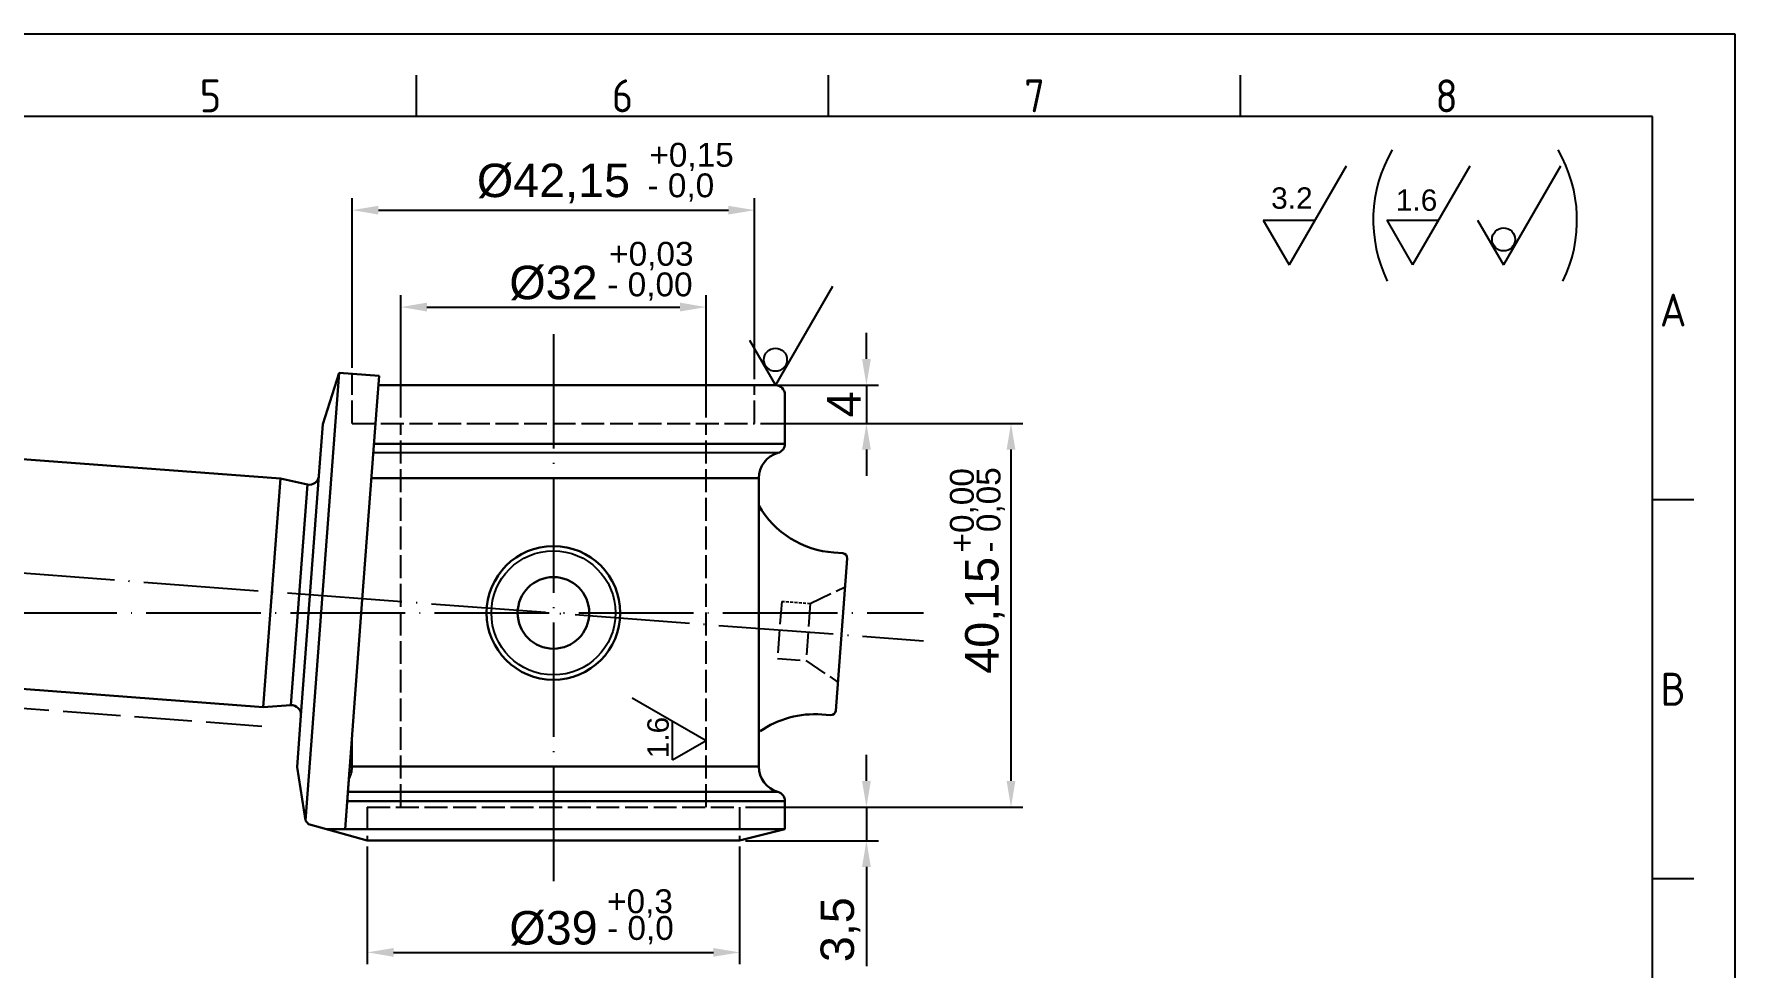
# Model space of a CAD drawing. Header units: millimetres. Extents: x 5222 to 5585, y 1392 to 1648.
# Drawn here: x 5406.8 to 5585, y 1550.7 to 1648.5 of the extents above; entities that cross this region are included whole.
import ezdxf
from ezdxf.enums import TextEntityAlignment as Align

# ---------------------------------------------------------------- set-up
doc = ezdxf.new("R2010")
doc.units = ezdxf.units.MM
for name, pattern in [('ACAD_ISO02W100', [15, 12, -3]), ('ACAD_ISO04W100', [30, 24, -3, 0, -3]), ('ACAD_ISO05W100', [33, 24, -3, 0, -3, 0, -3]), ('DASHED', [0.75, 0.5, -0.25])]:
    doc.linetypes.add(name, pattern=pattern)
for name, color, linetype, lineweight in [('AM_0', 7, 'Continuous', 30), ('AM_4', 1, 'ACAD_ISO04W100', 25), ('AM_5', 1, 'Continuous', 25), ('AM_8', 5, 'ACAD_ISO02W100', 25), ('AM_BOR', 2, 'ACAD_ISO05W100', 35)]:
    doc.layers.add(name, color=color, linetype=linetype, lineweight=lineweight)
doc.layers.add('ASHADE', color=7, linetype='Continuous')
doc.layers.add('TRACEJADO', color=5, linetype='DASHED')
doc.styles.add('ACISOTS', font='isocp.shx', dxfattribs={"height": 1})
doc.styles.get("Standard").update_dxf_attribs({"font": 'arial.ttf'})
doc.dimstyles.new('ISO-25', dxfattribs={"dimtxt": 3.5, "dimasz": 2.75, "dimexe": 1.25, "dimexo": 0.625, "dimtad": 1, "dimtxsty": 'Standard', "dimcen": 2.5, "dimadec": 0, "dimazin": 0, "dimtfac": 1, "dimtmove": 0, "dimatfit": 3, "dimfxl": 1, "dimarcsym": 0})

# ---------------------------------------------------------------- blocks, each defined once
blk = doc.blocks.new('A3 ZTL')
for p, q in [((401.17, 280.82), (19.57, 280.82)), ((401.17, 9.78), (401.17, 280.82))]:
    blk.add_line(p, q)
at = {"layer": 'AM_BOR', "color": 135, "linetype": 'Continuous', "lineweight": 25}
for p, q in [((0, 290.61), (410.96, 290.61)), ((410.96, 290.61), (410.96, 0))]:
    blk.add_line(p, q, dxfattribs=at)
at = {"layer": 'AM_BOR', "color": 135, "lineweight": 25}
for p, q in [((254.4, 280.82), (254.4, 285.71)), ((303.33, 280.82), (303.33, 285.71)), ((352.25, 280.82), (352.25, 285.71)), ((406.07, 235.32), (401.17, 235.32)), ((406.07, 190.31), (401.17, 190.31))]:
    blk.add_line(p, q, dxfattribs=at)
at = {"layer": 'AM_BOR', "color": 135, "lineweight": 25, "style": 'ACISOTS'}
for s, p in [('5', (229.94, 283.27)), ('6', (278.86, 283.27)), ('7', (327.79, 283.27)), ('8', (376.71, 283.27)), ('A', (403.62, 257.83)), ('B', (403.62, 212.82))]:
    blk.add_text(s, height=3.91, dxfattribs=at).set_placement(p, align=Align.MIDDLE)
blk = doc.blocks.new('*D159')
at = {"layer": 'AM_5', "color": 0, "lineweight": -2, "ltscale": 0.25, "transparency": 16777216}
for p, q in [((5327.33, 1597.94), (5313.93, 1598.95)), ((5327.33, 1587.87), (5313.52, 1587.87))]:
    blk.add_line(p, q, dxfattribs=at)
blk.add_arc((5461.2, 1587.87), 146.43, 176.7761, 178.9239, dxfattribs=at)
at = {"layer": 'AM_5', "color": 0, "ltscale": 0.25, "transparency": 16777216}
for points in [[(5314.54, 1596.14), (5315.46, 1596.08), (5315.18, 1598.85)], [(5315.25, 1590.62), (5314.34, 1590.63), (5314.77, 1587.87)]]:
    blk.add_solid(points, dxfattribs=at)
at = {"layer": 'Defpoints', "color": 0, "ltscale": 0.25, "transparency": 16777216}
for p in [(5327.95, 1597.89), (5314.95, 1595.2), (5327.95, 1587.87), (5499.97, 1587.87), (5499.97, 1584.96)]:
    blk.add_point(p, dxfattribs=at)
at = {"layer": 'AM_5', "color": 0, "ltscale": 0.25, "transparency": 16777216, "insert": (5312.46, 1593.46), "char_height": 3.5, "attachment_point": 5, "rotation": 87.85}
blk.add_mtext("4%%d20'", dxfattribs=at)
blk = doc.blocks.new('*D171')
at = {"layer": 'AM_5', "color": 0, "lineweight": -2, "ltscale": 0.25, "transparency": 16777216}
for p, q in [((5440.12, 1613.54), (5440.12, 1631.3)), ((5482.27, 1612.35), (5482.27, 1631.3)), ((5442.87, 1630.05), (5479.52, 1630.05))]:
    blk.add_line(p, q, dxfattribs=at)
at = {"layer": 'AM_5', "color": 0, "ltscale": 0.25, "transparency": 16777216}
for points in [[(5442.87, 1630.51), (5442.87, 1629.59), (5440.12, 1630.05)], [(5479.52, 1630.51), (5479.52, 1629.59), (5482.27, 1630.05)]]:
    blk.add_solid(points, dxfattribs=at)
at = {"layer": 'Defpoints', "color": 0, "ltscale": 0.25, "transparency": 16777216}
for p in [(5482.27, 1630.05), (5440.12, 1612.91), (5482.27, 1611.72)]:
    blk.add_point(p, dxfattribs=at)
at = {"layer": 'AM_5', "color": 0, "ltscale": 0.25, "transparency": 16777216, "insert": (5461.2, 1632.84), "char_height": 3.5, "attachment_point": 5}
blk.add_mtext('%%c42,15', dxfattribs=at)
blk = doc.blocks.new('*D172')
at = {"layer": 'AM_5', "color": 0, "lineweight": -2, "ltscale": 0.25, "transparency": 16777216}
for p, q in [((5493.98, 1614.47), (5493.98, 1617.22)), ((5482.9, 1611.72), (5495.23, 1611.72)), ((5493.98, 1611.72), (5493.98, 1607.72)), ((5482.9, 1607.72), (5495.23, 1607.72)), ((5493.98, 1604.97), (5493.98, 1602.22))]:
    blk.add_line(p, q, dxfattribs=at)
at = {"layer": 'AM_5', "color": 0, "ltscale": 0.25, "transparency": 16777216}
for points in [[(5493.52, 1614.47), (5494.44, 1614.47), (5493.98, 1611.72)], [(5493.52, 1604.97), (5494.44, 1604.97), (5493.98, 1607.72)]]:
    blk.add_solid(points, dxfattribs=at)
at = {"layer": 'Defpoints', "color": 0, "ltscale": 0.25, "transparency": 16777216}
for p in [(5482.27, 1611.72), (5482.27, 1607.72), (5493.98, 1607.72)]:
    blk.add_point(p, dxfattribs=at)
at = {"layer": 'AM_5', "color": 0, "ltscale": 0.25, "transparency": 16777216, "insert": (5491.61, 1609.72), "char_height": 3.5, "attachment_point": 5, "rotation": 90}
blk.add_mtext('4', dxfattribs=at)
blk = doc.blocks.new('*D173')
at = {"layer": 'AM_5', "color": 0, "lineweight": -2, "ltscale": 0.25, "transparency": 16777216}
for p, q in [((5494.61, 1607.72), (5510.37, 1607.72)), ((5509.12, 1604.97), (5509.12, 1570.27)), ((5481.32, 1567.52), (5510.37, 1567.52))]:
    blk.add_line(p, q, dxfattribs=at)
at = {"layer": 'AM_5', "color": 0, "ltscale": 0.25, "transparency": 16777216}
for points in [[(5508.66, 1604.97), (5509.58, 1604.97), (5509.12, 1607.72)], [(5508.66, 1570.27), (5509.58, 1570.27), (5509.12, 1567.52)]]:
    blk.add_solid(points, dxfattribs=at)
at = {"layer": 'Defpoints', "color": 0, "ltscale": 0.25, "transparency": 16777216}
for p in [(5493.98, 1607.72), (5480.7, 1567.52), (5509.12, 1567.52)]:
    blk.add_point(p, dxfattribs=at)
at = {"layer": 'AM_5', "color": 0, "ltscale": 0.25, "transparency": 16777216, "insert": (5506.39, 1587.62), "char_height": 3.5, "attachment_point": 5, "rotation": 90}
blk.add_mtext('40,15', dxfattribs=at)
blk = doc.blocks.new('*D174')
at = {"layer": 'AM_5', "color": 0, "lineweight": -2, "ltscale": 0.25, "transparency": 16777216}
for p, q in [((5441.7, 1563.4), (5441.7, 1551.07)), ((5480.7, 1563.4), (5480.7, 1551.07)), ((5444.45, 1552.32), (5477.95, 1552.32))]:
    blk.add_line(p, q, dxfattribs=at)
at = {"layer": 'AM_5', "color": 0, "ltscale": 0.25, "transparency": 16777216}
for points in [[(5444.45, 1552.78), (5444.45, 1551.86), (5441.7, 1552.32)], [(5477.95, 1552.78), (5477.95, 1551.86), (5480.7, 1552.32)]]:
    blk.add_solid(points, dxfattribs=at)
at = {"layer": 'Defpoints', "color": 0, "ltscale": 0.25, "transparency": 16777216}
for p in [(5441.7, 1564.02), (5480.7, 1564.02), (5480.7, 1552.32)]:
    blk.add_point(p, dxfattribs=at)
at = {"layer": 'AM_5', "color": 0, "ltscale": 0.25, "transparency": 16777216, "insert": (5461.2, 1554.83), "char_height": 3.5, "attachment_point": 5}
blk.add_mtext('%%C39', dxfattribs=at)
blk = doc.blocks.new('*D181')
at = {"layer": 'AM_5', "color": 0, "lineweight": -2, "ltscale": 0.25, "transparency": 16777216}
for p, q in [((5445.2, 1608.35), (5445.2, 1621.15)), ((5447.95, 1619.9), (5474.45, 1619.9)), ((5477.2, 1608.35), (5477.2, 1621.15))]:
    blk.add_line(p, q, dxfattribs=at)
at = {"layer": 'AM_5', "color": 0, "ltscale": 0.25, "transparency": 16777216}
for points in [[(5447.95, 1620.36), (5447.95, 1619.44), (5445.2, 1619.9)], [(5474.45, 1620.36), (5474.45, 1619.44), (5477.2, 1619.9)]]:
    blk.add_solid(points, dxfattribs=at)
at = {"layer": 'Defpoints', "color": 0, "ltscale": 0.25, "transparency": 16777216}
for p in [(5477.2, 1619.9), (5445.2, 1607.72), (5477.2, 1607.72)]:
    blk.add_point(p, dxfattribs=at)
at = {"layer": 'AM_5', "color": 0, "ltscale": 0.25, "transparency": 16777216, "insert": (5461.2, 1622.41), "char_height": 3.5, "attachment_point": 5}
blk.add_mtext('%%C32', dxfattribs=at)
blk = doc.blocks.new('*D185')
at = {"layer": 'AM_5', "color": 0, "lineweight": -2, "ltscale": 0.25, "transparency": 16777216}
for p, q in [((5493.98, 1570.27), (5493.98, 1573.02)), ((5481.32, 1567.52), (5495.23, 1567.52)), ((5493.98, 1567.52), (5493.98, 1564.02)), ((5481.32, 1564.02), (5495.23, 1564.02)), ((5493.98, 1561.27), (5493.98, 1550.88))]:
    blk.add_line(p, q, dxfattribs=at)
at = {"layer": 'AM_5', "color": 0, "ltscale": 0.25, "transparency": 16777216}
for points in [[(5493.52, 1570.27), (5494.44, 1570.27), (5493.98, 1567.52)], [(5493.52, 1561.27), (5494.44, 1561.27), (5493.98, 1564.02)]]:
    blk.add_solid(points, dxfattribs=at)
at = {"layer": 'Defpoints', "color": 0, "ltscale": 0.25, "transparency": 16777216}
for p in [(5480.7, 1567.52), (5480.7, 1564.02), (5493.98, 1564.02)]:
    blk.add_point(p, dxfattribs=at)
at = {"layer": 'AM_5', "color": 0, "ltscale": 0.25, "transparency": 16777216, "insert": (5491.25, 1554.7), "char_height": 3.5, "attachment_point": 5, "rotation": 90}
blk.add_mtext('3,5', dxfattribs=at)

msp = doc.modelspace()

# ---------------------------------------------------------------- linework, layer by layer
at = {"layer": 'AM_0', "ltscale": 5}
for p, q in [((5438.757, 1613.014), (5435.233, 1566.147)), ((5437.038, 1607.628), (5438.757, 1613.014)), ((5442.935, 1612.7), (5438.757, 1613.014)), ((5442.699, 1609.564), (5442.935, 1612.7)), ((5442.861, 1611.724), (5484.445, 1611.724)), ((5485.445, 1610.724), (5485.445, 1605.588)), ((5442.699, 1609.564), (5441.173, 1589.266)), ((5436.632, 1602.225), (5437.038, 1607.628)), ((5485.445, 1605.588), (5442.4, 1605.588)), ((5390.319, 1605.124), (5432.599, 1601.945)), ((5430.8, 1578.012), (5432.599, 1601.945)), ((5435.419, 1601.323), (5432.599, 1601.945)), ((5436.632, 1602.225), (5434.745, 1577.133)), ((5482.695, 1601.974), (5442.128, 1601.974)), ((5482.695, 1601.974), (5482.695, 1600.748)), ((5433.681, 1578.205), (5435.419, 1601.323)), ((5482.695, 1573.386), (5482.695, 1600.748)), ((5490.575, 1594.189), (5491.499, 1594.119)), ((5491.96, 1593.583), (5490.76, 1577.628)), ((5441.173, 1589.266), (5439.365, 1565.224)), ((5388.519, 1581.192), (5430.8, 1578.012)), ((5433.681, 1578.205), (5430.8, 1578.012)), ((5434.745, 1577.133), (5434.339, 1571.729)), ((5489.301, 1577.236), (5490.224, 1577.167)), ((5482.695, 1574.999), (5482.695, 1571.774)), ((5434.339, 1571.729), (5435.233, 1566.147)), ((5482.695, 1571.774), (5440.12, 1571.774)), ((5485.445, 1568.159), (5439.586, 1568.159)), ((5484.712, 1569.123), (5439.658, 1569.123)), ((5485.445, 1568.159), (5485.445, 1565.224)), ((5435.233, 1566.147), (5435.558, 1565.743)), ((5441.695, 1564.024), (5435.558, 1565.743)), ((5485.445, 1565.224), (5437.412, 1565.224)), ((5480.695, 1564.024), (5485.445, 1565.224)), ((5441.695, 1564.024), (5480.695, 1564.024))]:
    msp.add_line(p, q, dxfattribs=at)
for radius in [7, 3.75]:
    msp.add_circle((5461.195, 1587.874), radius, dxfattribs=at)
for centre, radius, start, end in [((5484.445, 1610.724), 1, 0, 90), ((5484.445, 1605.588), 1, 285.46601, 0), ((5485.445, 1601.974), 2.75, 105.46601, 180), ((5435.634, 1602.3), 1, 257.5699, 355.7), ((5491.325, 1604.16), 10, 210.34728, 265.7), ((5491.462, 1593.62), 0.5, 355.7, 85.7), ((5433.748, 1577.208), 1, 355.7, 93.8301), ((5488.551, 1567.265), 10, 85.7, 124.81445), ((5490.262, 1577.666), 0.5, 265.7, 355.7), ((5485.445, 1571.774), 2.75, 180, 254.53399), ((5484.445, 1568.159), 1, 0, 74.53399)]:
    msp.add_arc(centre, radius, start, end, dxfattribs=at)
at = {"layer": 'AM_4', "ltscale": 0.5}
for p, q in [((5461.195, 1617.08), (5461.195, 1558.667)), ((5327.95, 1597.892), (5499.967, 1584.958)), ((5327.95, 1587.874), (5499.967, 1587.874))]:
    msp.add_line(p, q, dxfattribs=at)
at = {"layer": 'AM_5'}
for p, q in [((5544.224, 1634.665), (5538.248, 1624.315)), ((5557.165, 1634.665), (5551.189, 1624.315)), ((5566.68, 1634.665), (5560.705, 1624.315)), ((5535.532, 1629.019), (5540.965, 1629.019)), ((5535.532, 1629.019), (5538.248, 1624.315)), ((5548.473, 1629.019), (5553.905, 1629.019)), ((5548.473, 1629.019), (5551.189, 1624.315)), ((5557.988, 1629.019), (5560.705, 1624.315)), ((5490.417, 1622.067), (5484.442, 1611.717)), ((5481.726, 1616.422), (5484.442, 1611.717)), ((5469.433, 1578.995), (5477.195, 1574.513)), ((5473.667, 1572.476), (5473.667, 1576.551)), ((5473.667, 1572.476), (5477.195, 1574.513))]:
    msp.add_line(p, q, dxfattribs=at)
for centre in [(5560.715, 1626.981), (5484.452, 1614.383)]:
    msp.add_circle(centre, 1.205, dxfattribs=at)
at = {"layer": 'AM_5', "ltscale": 5}
msp.add_circle((5461.195, 1587.874), 6.5, dxfattribs=at)
at = {"layer": 'AM_5'}
for centre, start, end in [((5561.687, 1629.009), 149.81687, 205.95777), ((5553.78, 1629.009), 334.04223, 30.18313)]:
    msp.add_arc(centre, 14.627, start, end, dxfattribs=at)
at = {"layer": 'AM_8', "ltscale": 0.2}
for p, q in [((5440.12, 1607.724), (5440.12, 1612.912)), ((5482.27, 1607.724), (5482.27, 1611.724)), ((5440.12, 1607.724), (5482.27, 1607.724)), ((5445.195, 1567.524), (5445.195, 1607.724)), ((5477.195, 1567.524), (5477.195, 1607.724)), ((5488.095, 1588.859), (5491.735, 1590.591)), ((5485.104, 1589.084), (5484.654, 1583.101)), ((5488.095, 1588.859), (5487.645, 1582.876)), ((5484.654, 1583.101), (5487.645, 1582.876)), ((5487.645, 1582.876), (5490.985, 1580.62)), ((5441.695, 1567.524), (5480.695, 1567.524)), ((5441.695, 1567.524), (5441.695, 1564.024)), ((5480.695, 1567.524), (5480.695, 1564.024))]:
    msp.add_line(p, q, dxfattribs=at)
at = {"layer": 'AM_8', "ltscale": 0.5}
msp.add_line((5387.414, 1579.269), (5430.65, 1576.018), dxfattribs=at)
at = {"layer": 'ASHADE', "ltscale": 5}
for p, q in [((5484.712, 1604.624), (5442.327, 1604.624)), ((5440.12, 1571.774), (5440.12, 1575.271)), ((5439.365, 1565.224), (5439.833, 1571.442)), ((5439.647, 1568.968), (5439.411, 1565.832))]:
    msp.add_line(p, q, dxfattribs=at)
msp.add_arc((5437.37, 1571.774), 2.75, 330.09813, 0, dxfattribs=at)
at = {"layer": 'TRACEJADO', "ltscale": 0.6}
msp.add_line((5485.104, 1589.084), (5488.095, 1588.859), dxfattribs=at)

# ---------------------------------------------------------------- block references
at = {"linetype": 'ByBlock', "lineweight": 0, "xscale": 0.8820900000000002, "yscale": 0.8820900000000002, "zscale": 0.8820900000000002}
msp.add_blockref('A3 ZTL', (5222.448, 1392.154), dxfattribs=at)

# ---------------------------------------------------------------- texts
at = {"layer": 'AM_5', "ltscale": 0.25, "char_height": 2.5, "attachment_point": 1}
for s, insert in [('+0,15', (5471.242, 1637.1)), ('- 0,0', (5471.048, 1633.897)), ('+0,03', (5467.034, 1626.728)), ('- 0,00', (5466.84, 1623.525)), ('+0,3', (5466.814, 1558.927)), ('- 0,0', (5466.814, 1556.129))]:
    msp.add_mtext_dynamic_manual_height_columns(s, width=15.23302, gutter_width=12.5, heights=[0], dxfattribs=dict(at, insert=insert))
at = {"layer": 'AM_5', "char_height": 2.2356, "attachment_point": 1}
for s, insert in [('3.2', (5536.371, 1632.435)), ('1.6', (5549.429, 1632.219))]:
    msp.add_mtext_dynamic_manual_height_columns(s, width=18.23779, gutter_width=12.5, heights=[0], dxfattribs=dict(at, insert=insert))
at = {"layer": 'AM_5', "ltscale": 0.25, "char_height": 2.5, "attachment_point": 1, "rotation": 90}
for s, insert in [('+0,00', (5502.722, 1594.198)), ('- 0,05', (5505.52, 1594.198))]:
    msp.add_mtext_dynamic_manual_height_columns(s, width=15.23302, gutter_width=12.5, heights=[0], dxfattribs=dict(at, insert=insert))
at = {"layer": 'AM_5', "insert": (5471.035, 1572.647), "char_height": 2.2356, "attachment_point": 1, "rotation": 90}
msp.add_mtext_dynamic_manual_height_columns('1.6', width=18.23779, gutter_width=12.5, heights=[0], dxfattribs=at)

# ---------------------------------------------------------------- dimensions: what is measured, and where the dimension line sits
at = {"layer": 'AM_5', "ltscale": 0.25}
for base, p1, p2, text, picture, middle in [((5482.27, 1630.049), (5440.12, 1612.912), (5482.27, 1611.724), '%%c42,15', '*D171', (5461.195, 1632.835)), ((5477.195, 1619.898), (5445.195, 1607.724), (5477.195, 1607.724), '%%C32', '*D181', (5461.195, 1622.408)), ((5480.695, 1552.323), (5441.695, 1564.024), (5480.695, 1564.024), '%%C39', '*D174', (5461.195, 1554.833))]:
    dim = msp.add_linear_dim(base=base, p1=p1, p2=p2, text=text, dimstyle='ISO-25', dxfattribs=at)
    dim.commit()
    dim.dimension.update_dxf_attribs({"geometry": picture, "text_midpoint": middle})
for base, p1, p2, picture, middle in [((5493.983, 1607.724), (5482.27, 1611.724), (5482.27, 1607.724), '*D172', (5491.608, 1609.724)), ((5493.983, 1564.024), (5480.695, 1567.524), (5480.695, 1564.024), '*D185', (5491.254, 1554.701))]:
    dim = msp.add_linear_dim(base=base, p1=p1, p2=p2, angle=90, dimstyle='ISO-25', dxfattribs=at)
    dim.commit()
    dim.dimension.update_dxf_attribs({"geometry": picture, "text_midpoint": middle})
dim = msp.add_linear_dim(base=(5509.12, 1567.524), p1=(5493.983, 1607.724), p2=(5480.695, 1567.524), angle=90, text='40,15', dimstyle='ISO-25', dxfattribs=at)
dim.commit()
dim.dimension.update_dxf_attribs({"geometry": '*D173', "text_midpoint": (5506.392, 1587.624)})
dim = msp.add_angular_dim_2l(base=(5314.952, 1595.197), line1=((5327.95, 1587.874), (5499.967, 1587.874)), line2=((5327.95, 1597.892), (5499.967, 1584.958)), text="4%%d20'", dimstyle='ISO-25', dxfattribs=at)
dim.commit()
dim.dimension.update_dxf_attribs({"geometry": '*D159', "text_midpoint": (5314.871, 1593.367), "dimtype": 162})

doc.saveas('drawing.dxf')
